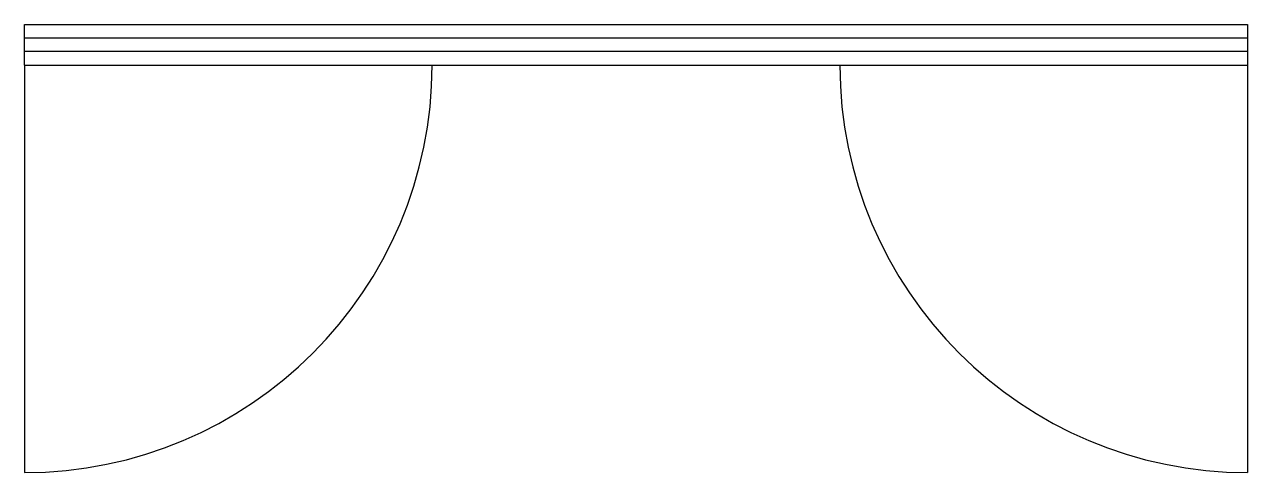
# Model space of a CAD drawing. Extents: x 0 to 3000, y -1100 to 0.
import ezdxf

# ---------------------------------------------------------------- set-up
doc = ezdxf.new("R2010")
doc.units = 0
doc.header["$LTSCALE"] = 25
doc.layers.add('Sunac_Gridline_Glass', color=134, linetype='Continuous')

msp = doc.modelspace()

# ---------------------------------------------------------------- linework, layer by layer
at = {"layer": 'Sunac_Gridline_Glass'}
for p, q in [((0, -100), (0, 0)), ((0, 0), (3000, 0)), ((3000, 0), (3000, -100)), ((3000, -33.3), (0, -33.3)), ((3000, -66.7), (0, -66.7)), ((0, -100), (3000, -100)), ((0, -100), (0, -1100)), ((3000, -100), (3000, -1100))]:
    msp.add_line(p, q, dxfattribs=at)
for centre, start, end in [((0, -100), 270, 360), ((3000, -100), 180, 270)]:
    msp.add_arc(centre, 1000, start, end, dxfattribs=at)

doc.saveas('drawing.dxf')
